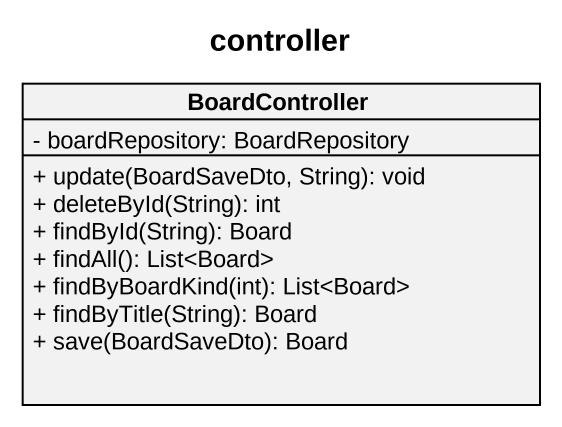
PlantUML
@startuml
title controller
hide circle
hide empty members
skinparam classAttributeIconSize 0
class BoardController {
  - boardRepository: BoardRepository
  + update(BoardSaveDto, String): void
  + deleteById(String): int
  + findById(String): Board
  + findAll(): List<Board>
  + findByBoardKind(int): List<Board>
  + findByTitle(String): Board
  + save(BoardSaveDto): Board
}
@enduml
